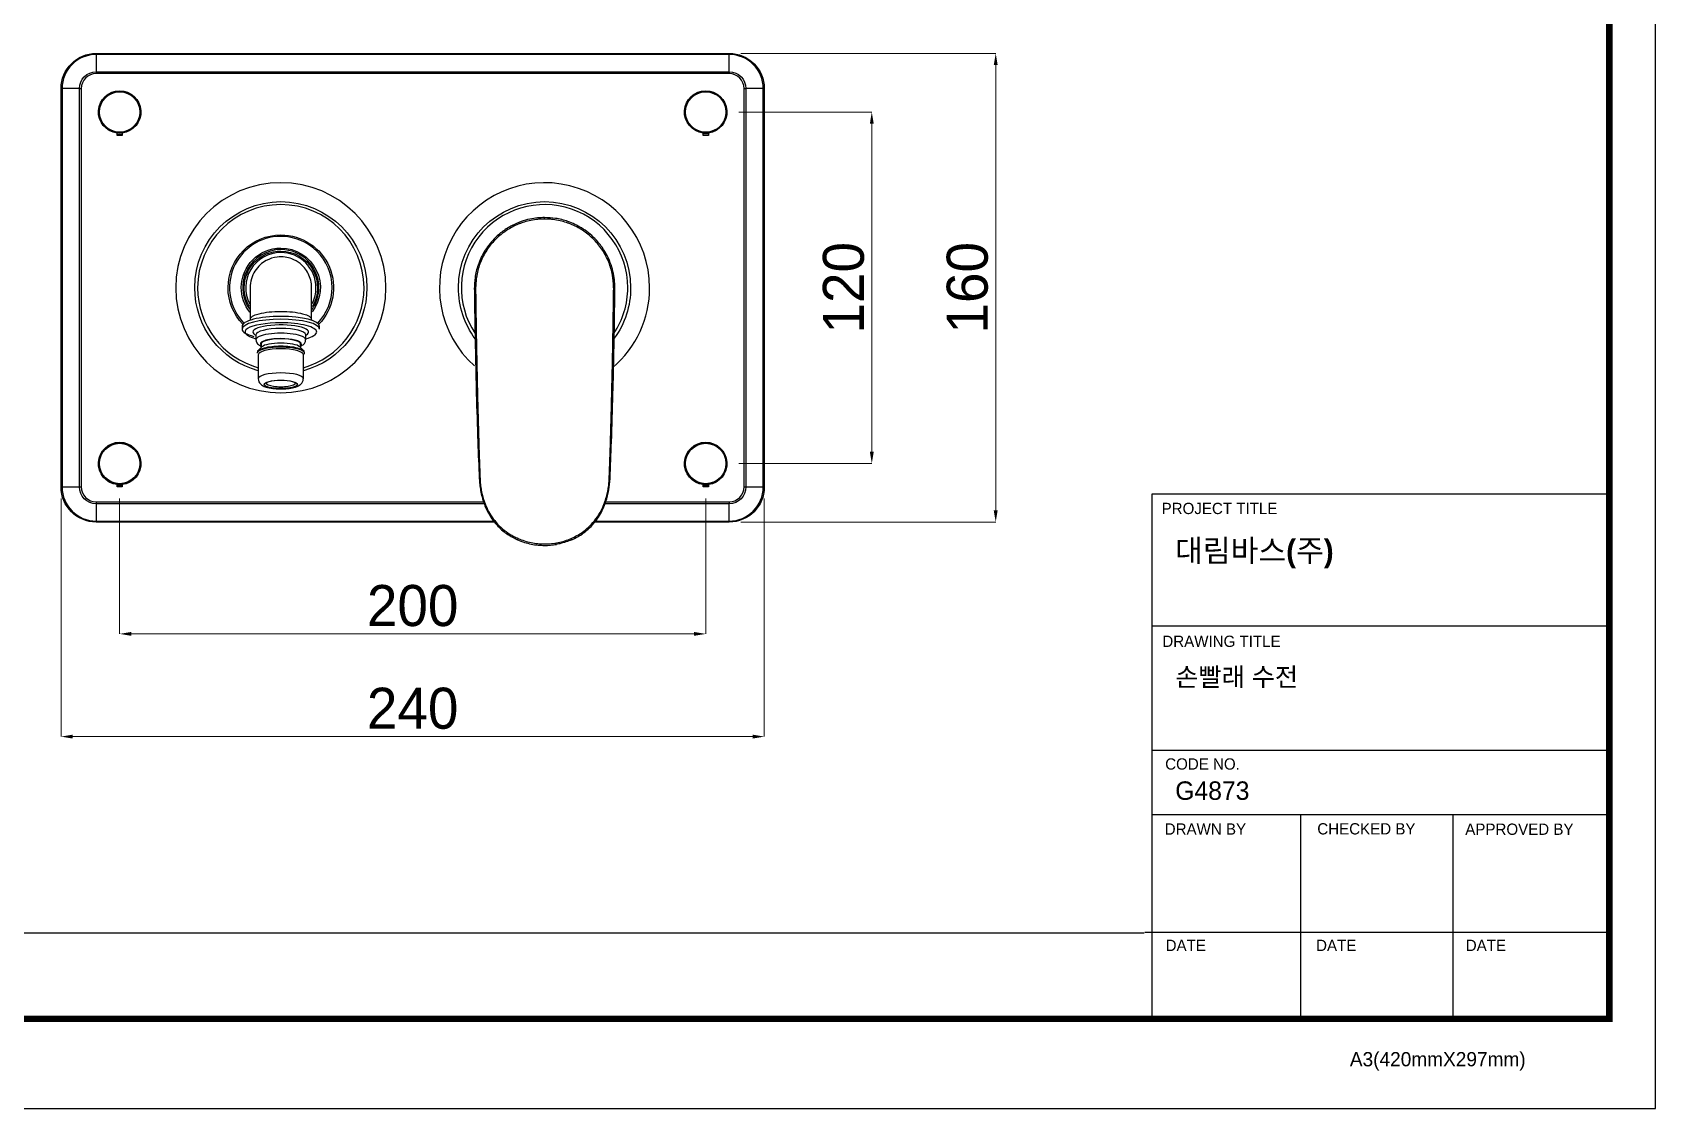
# Model space of a CAD drawing. Header units: millimetres. Extents: x 2696 to 3673, y 598 to 1313.
# Drawn here: x 3119 to 3673, y 598 to 965 of the extents above; entities that cross this region are included whole.
import ezdxf

# ---------------------------------------------------------------- set-up
doc = ezdxf.new("R2010")
doc.units = ezdxf.units.MM
doc.styles.add('Daelim Dimension', font='')
doc.styles.get('Daelim Dimension').set_extended_font_data('나눔고딕')
doc.dimstyles.new('DEFAULT', dxfattribs={"dimscale": 2, "dimtxt": 2, "dimasz": 2, "dimexe": 0, "dimexo": 2, "dimgap": 1, "dimtad": 1, "dimdec": 1, "dimzin": 9, "dimdsep": 46, "dimtxsty": 'Daelim Dimension', "dimcen": 0.5, "dimclrd": 252, "dimclre": 252, "dimclrt": 3, "dimadec": 1, "dimazin": 0, "dimtfac": 1, "dimtdec": 1, "dimtix": 1, "dimtmove": 0, "dimatfit": 3, "dimfxl": 1, "dimtolj": 1, "dimtzin": 1, "dimlwd": 9, "dimlwe": 9, "dimarcsym": 0})

# ---------------------------------------------------------------- blocks, each defined once
blk = doc.blocks.new('*D3')
at = {"color": 5, "lineweight": 9, "ltscale": 0.5, "transparency": 16777216}
for p, q in [((3360.73, 958.01), (3447.7, 958.01)), ((3447.7, 954.01), (3447.7, 802.01)), ((3360.73, 798.01), (3447.7, 798.01))]:
    blk.add_line(p, q, dxfattribs=at)
at = {"color": 5, "ltscale": 0.5, "transparency": 16777216}
for points in [[(3447.03, 954.01), (3448.37, 954.01), (3447.7, 958.01)], [(3447.03, 802.01), (3448.37, 802.01), (3447.7, 798.01)]]:
    blk.add_solid(points, dxfattribs=at)
at = {"layer": 'Defpoints', "color": 0, "ltscale": 0.5, "transparency": 16777216}
for p in [(3356.73, 958.01), (3356.73, 798.01), (3447.7, 798.01)]:
    blk.add_point(p, dxfattribs=at)
at = {"color": 7, "ltscale": 0.5, "transparency": 16777216, "insert": (3438.08, 878.01), "char_height": 14, "attachment_point": 5, "rotation": 90, "style": 'Daelim Dimension'}
blk.add_mtext('\\A1;160', dxfattribs=at)
blk = doc.blocks.new('*D4')
at = {"color": 5, "lineweight": 9, "ltscale": 0.5, "transparency": 16777216}
for p, q in [((3128.73, 806.01), (3128.73, 724.77)), ((3368.73, 806.01), (3368.73, 724.77)), ((3132.73, 724.77), (3364.73, 724.77))]:
    blk.add_line(p, q, dxfattribs=at)
at = {"color": 5, "ltscale": 0.5, "transparency": 16777216}
for points in [[(3132.73, 725.44), (3132.73, 724.11), (3128.73, 724.77)], [(3364.73, 725.44), (3364.73, 724.11), (3368.73, 724.77)]]:
    blk.add_solid(points, dxfattribs=at)
at = {"layer": 'Defpoints', "color": 0, "ltscale": 0.5, "transparency": 16777216}
for p in [(3128.73, 810.01), (3368.73, 810.01), (3368.73, 724.77)]:
    blk.add_point(p, dxfattribs=at)
at = {"color": 7, "ltscale": 0.5, "transparency": 16777216, "insert": (3248.73, 734.36), "char_height": 14, "attachment_point": 5, "style": 'Daelim Dimension'}
blk.add_mtext('\\A1;240', dxfattribs=at)
blk = doc.blocks.new('*D1')
at = {"color": 5, "lineweight": 9, "ltscale": 0.5, "transparency": 16777216}
for p, q in [((3148.73, 806.01), (3148.73, 759.83)), ((3348.73, 806.01), (3348.73, 759.83)), ((3152.73, 759.83), (3344.73, 759.83))]:
    blk.add_line(p, q, dxfattribs=at)
at = {"color": 5, "ltscale": 0.5, "transparency": 16777216}
for points in [[(3152.73, 760.5), (3152.73, 759.17), (3148.73, 759.83)], [(3344.73, 760.5), (3344.73, 759.17), (3348.73, 759.83)]]:
    blk.add_solid(points, dxfattribs=at)
at = {"layer": 'Defpoints', "color": 0, "ltscale": 0.5, "transparency": 16777216}
for p in [(3148.73, 810.01), (3348.73, 810.01), (3348.73, 759.83)]:
    blk.add_point(p, dxfattribs=at)
at = {"color": 7, "ltscale": 0.5, "transparency": 16777216, "insert": (3248.73, 769.42), "char_height": 14, "attachment_point": 5, "style": 'Daelim Dimension'}
blk.add_mtext('\\A1;200', dxfattribs=at)
blk = doc.blocks.new('*D2')
at = {"color": 5, "lineweight": 9, "ltscale": 0.5, "transparency": 16777216}
for p, q in [((3359.98, 938.01), (3405.41, 938.01)), ((3405.41, 934.01), (3405.41, 822.01)), ((3359.98, 818.01), (3405.41, 818.01))]:
    blk.add_line(p, q, dxfattribs=at)
at = {"color": 5, "ltscale": 0.5, "transparency": 16777216}
for points in [[(3404.75, 934.01), (3406.08, 934.01), (3405.41, 938.01)], [(3404.75, 822.01), (3406.08, 822.01), (3405.41, 818.01)]]:
    blk.add_solid(points, dxfattribs=at)
at = {"layer": 'Defpoints', "color": 0, "ltscale": 0.5, "transparency": 16777216}
for p in [(3355.98, 938.01), (3355.98, 818.01), (3405.41, 818.01)]:
    blk.add_point(p, dxfattribs=at)
at = {"color": 7, "ltscale": 0.5, "transparency": 16777216, "insert": (3395.82, 878.01), "char_height": 14, "attachment_point": 5, "rotation": 90, "style": 'Daelim Dimension'}
blk.add_mtext('\\A1;120', dxfattribs=at)

msp = doc.modelspace()

# ---------------------------------------------------------------- linework, layer by layer
for p, q in [((3140.73, 958.01), (3140.73, 957.66)), ((3140.73, 958.01), (3356.73, 958.01)), ((3356.73, 957.66), (3140.73, 957.66)), ((3140.73, 957.66), (3140.73, 951.76)), ((3356.73, 958.01), (3356.73, 957.66)), ((3356.73, 951.76), (3356.73, 957.66)), ((3140.73, 951.76), (3140.73, 951.12)), ((3140.73, 951.76), (3356.73, 951.76)), ((3356.73, 951.12), (3140.73, 951.12)), ((3356.73, 951.76), (3356.73, 951.12)), ((3128.73, 946.01), (3129.09, 946.01)), ((3128.73, 810.01), (3128.73, 946.01)), ((3129.09, 946.01), (3129.09, 810.01)), ((3134.99, 946.01), (3129.09, 946.01)), ((3134.99, 946.01), (3135.63, 946.01)), ((3134.99, 810.01), (3134.99, 946.01)), ((3135.63, 946.01), (3135.63, 810.01)), ((3361.84, 946.01), (3362.48, 946.01)), ((3361.84, 810.01), (3361.84, 946.01)), ((3362.48, 946.01), (3362.48, 810.01)), ((3368.38, 946.01), (3362.48, 946.01)), ((3368.38, 810.01), (3368.38, 946.01)), ((3368.38, 946.01), (3368.73, 946.01)), ((3368.73, 946.01), (3368.73, 810.01)), ((3147.83, 930.82), (3147.83, 931.07)), ((3147.83, 930.01), (3147.83, 930.82)), ((3149.63, 931.07), (3149.63, 930.82)), ((3149.63, 930.82), (3149.63, 930.01)), ((3347.83, 930.82), (3347.83, 931.07)), ((3347.83, 930.01), (3347.83, 930.82)), ((3349.63, 931.07), (3349.63, 930.82)), ((3349.63, 930.82), (3349.63, 930.01)), ((3147.83, 930.56), (3149.63, 930.56)), ((3149.63, 930.01), (3147.83, 930.01)), ((3349.63, 930.56), (3347.83, 930.56)), ((3349.63, 930.01), (3347.83, 930.01)), ((3293.76, 901.48), (3293.76, 901.98)), ((3190.48, 864.82), (3190.48, 863.85)), ((3216.98, 863.85), (3216.98, 864.82)), ((3195.23, 861.92), (3195.23, 860.28)), ((3197.03, 858.83), (3197.03, 857.61)), ((3210.43, 857.61), (3210.43, 858.83)), ((3212.23, 860.28), (3212.23, 861.92)), ((3195.63, 855.94), (3195.63, 855.63)), ((3196.03, 855.16), (3196.03, 846.95)), ((3197.28, 857.84), (3196.31, 856.94)), ((3211.16, 856.94), (3210.19, 857.84)), ((3211.43, 846.95), (3211.43, 855.16)), ((3211.83, 855.63), (3211.83, 855.94)), ((3128.73, 810.01), (3129.09, 810.01)), ((3129.09, 810.01), (3134.99, 810.01)), ((3134.99, 810.01), (3135.63, 810.01)), ((3147.83, 810.82), (3147.83, 811.07)), ((3147.83, 810.01), (3147.83, 810.82)), ((3147.83, 810.56), (3149.63, 810.56)), ((3149.63, 810.01), (3147.83, 810.01)), ((3149.63, 811.07), (3149.63, 810.82)), ((3149.63, 810.82), (3149.63, 810.01)), ((3347.83, 810.82), (3347.83, 811.07)), ((3347.83, 810.01), (3347.83, 810.82)), ((3347.83, 810.56), (3349.63, 810.56)), ((3349.63, 810.01), (3347.83, 810.01)), ((3349.63, 811.07), (3349.63, 810.82)), ((3349.63, 810.82), (3349.63, 810.01)), ((3361.84, 810.01), (3362.48, 810.01)), ((3362.48, 810.01), (3368.38, 810.01)), ((3368.38, 810.01), (3368.73, 810.01)), ((3140.73, 804.91), (3272.91, 804.91)), ((3140.73, 804.91), (3140.73, 804.27)), ((3273.12, 804.27), (3140.73, 804.27)), ((3140.73, 804.27), (3140.73, 798.37)), ((3356.73, 804.27), (3314.41, 804.27)), ((3314.63, 804.91), (3356.73, 804.91)), ((3356.73, 804.91), (3356.73, 804.27)), ((3356.73, 798.37), (3356.73, 804.27)), ((3140.73, 798.37), (3276.69, 798.37)), ((3140.73, 798.37), (3140.73, 798.01)), ((3277, 798.01), (3140.73, 798.01)), ((3356.73, 798.01), (3310.93, 798.01)), ((3311.21, 798.37), (3356.73, 798.37)), ((3356.73, 798.37), (3356.73, 798.01))]:
    msp.add_line(p, q)
at = {"color": 5, "ltscale": 40}
for p, q in [((3657.08, 807.53), (3501.02, 807.53)), ((3657.08, 762.42), (3501.02, 762.42)), ((3657.08, 762.42), (3501.02, 762.42)), ((3657.08, 719.99), (3501.02, 719.99)), ((3657.08, 719.99), (3501.02, 719.99)), ((3657.08, 698.1), (3501.02, 698.1)), ((3657.08, 698.1), (3501.02, 698.1)), ((3551.71, 698.1), (3551.71, 628.43)), ((3603.73, 698.1), (3603.73, 628.43)), ((3657.08, 657.85), (3498.55, 657.85)), ((3657.08, 657.85), (3502.23, 657.85)), ((3657.08, 628.43), (3523.34, 628.43))]:
    msp.add_line(p, q, dxfattribs=at)
at = {"color": 5, "ltscale": 0.5}
msp.add_line((3501.02, 807.53), (3501.02, 627.49), dxfattribs=at)
at = {"color": 5}
msp.add_line((2712.08, 657.74), (3498.36, 657.74), dxfattribs=at)
at = {"ltscale": 0.5}
msp.add_lwpolyline([(2696.38, 597.79), (3672.88, 597.79), (3672.88, 1313.29), (2696.38, 1313.29)], close=True, dxfattribs=at)
at = {"color": 5, "linetype": 'ByBlock', "lineweight": 200, "const_width": 2.25}
msp.add_lwpolyline([(2712.08, 628.43), (3657.08, 628.43), (3657.08, 1296.68), (2712.08, 1296.68)], close=True, dxfattribs=at)
at = {"extrusion": (0, 0, -1)}
for centre in [(-3148.73, 938.01), (-3348.73, 938.01), (-3148.73, 818.01), (-3348.73, 818.01)]:
    msp.add_circle(centre, 7, dxfattribs=at)
for centre in [(3148.73, 938.01), (3348.73, 938.01), (3148.73, 818.01), (3348.73, 818.01)]:
    msp.add_circle(centre, 6.91)
at = {"extrusion": (1.22465e-16, 0, -1)}
msp.add_circle((-3203.73, 878.01), 35.86, dxfattribs=at)
at = {"extrusion": (0, 0, -1)}
for centre, radius, start, end in [((-3140.73, 946.01), 12, 0, 90), ((-3356.73, 946.01), 12, 90, 180), ((-3140.73, 946.01), 5.74, 0, 90), ((-3356.73, 946.01), 5.74, 90, 180), ((-3148.73, 938.01), 7.25, 277.131, 262.869), ((-3348.73, 938.01), 7.25, 277.131, 262.869), ((-3203.73, 878.01), 29.39, 360, 180), ((-3293.73, 878.01), 29.39, 360, 180), ((-3203.73, 878.04), 18, 360, 90), ((-3203.73, 878.04), 18, 90, 223.9819), ((-3203.73, 878.04), 13.5, 0, 90), ((-3203.73, 878.04), 12.5, 360, 90), ((-3203.73, 878.04), 13.5, 90, 217.4681), ((-3203.73, 878.04), 12.5, 90, 211.4044), ((-3203.73, 878.01), 29.39, 285.1819, 360), ((-3203.73, 878.04), 18, 316.0125, 360), ((-3203.73, 878.04), 13.5, 321.5419, 360), ((-3203.73, 878.04), 12.5, 328.9556, 360), ((-3203.73, 878.01), 29.39, 180, 254.8125), ((-3293.73, 878.01), 29.39, 323.5556, 360), ((-3293.73, 878.01), 29.39, 180, 215.91), ((-3148.73, 818.01), 7.25, 277.131, 262.869), ((-3348.73, 818.01), 7.25, 277.131, 262.869), ((-3140.73, 810.01), 12, 270, 0), ((-3140.73, 810.01), 5.74, 270, 0), ((-3356.73, 810.01), 5.74, 180, 270), ((-3356.73, 810.01), 12, 180, 270)]:
    msp.add_arc(centre, radius, start, end, dxfattribs=at)
for centre, radius, start, end in [((3140.73, 946.01), 11.64, 90, 180), ((3356.73, 946.01), 11.64, 0, 90), ((3140.73, 946.01), 5.1, 90, 180), ((3356.73, 946.01), 5.1, 0, 90), ((3293.73, 878.01), 35.86, 0, 228.15), ((3203.73, 878.01), 28.39, 0, 180), ((3293.73, 878.01), 28.39, 0, 213.4688), ((3203.73, 878.04), 17.5, 90, 223.9988), ((3203.73, 878.04), 17.5, 0, 90), ((3203.73, 878.04), 13, 90, 214.5544), ((3203.73, 878.04), 12, 90, 207.99), ((3203.73, 878.04), 13, 0, 90), ((3203.73, 878.04), 12, 0, 90), ((3203.73, 878.01), 28.39, 180, 254.2612), ((3203.73, 878.01), 28.39, 285.7331, 0), ((3203.73, 878.04), 13, 325.1081, 360), ((3203.73, 878.04), 12, 333.1294, 0), ((3203.73, 878.04), 17.5, 315.9956, 0), ((3293.73, 878.01), 35.86, 310.6069, 0), ((3293.73, 878.01), 28.39, 326.5987, 0), ((3140.73, 810.01), 11.64, 180, 270), ((3140.73, 810.01), 5.1, 180, 270), ((3356.73, 810.01), 5.1, 270, 0), ((3356.73, 810.01), 11.64, 270, 0)]:
    msp.add_arc(centre, radius, start, end)
for centre, major_axis, ratio, start_param, end_param in [((3316.95, 881.79), (-0.493, -0.081), 0.418016, 3.141592, 4.643821), ((3270.26, 877.65), (0.5, 0.007), 0.001844, 1.702067, 3.141593), ((3317.26, 877.65), (-0.5, 0.007), 0.001844, 3.141596, 4.58111), ((3270.34, 872.15), (0.5, 0.007), 0.001837, 1.701635, 3.13886), ((3317.18, 872.15), (-0.5, 0.007), 0.001837, 3.141593, 4.58155), ((3203.73, 864.82), (13.25, 0), 0.257597, 1.570796, 3.141593), ((3203.73, 863.85), (-13.25, 0), 0.257597, 3.141593, 6.283185), ((3203.73, 862.89), (12.25, 0), 0.257597, 1.570796, 3.945546), ((3203.73, 862.89), (-9.5, 0), 0.257597, 2.678698, 6.283185), ((3203.73, 861.92), (8.5, 0), 0.257597, 1.570796, 3.141591), ((3203.73, 864.82), (13.25, 0), 0.257597, 0, 1.570796), ((3203.73, 862.89), (12.25, 0), 0.257597, 0, 1.570797), ((3203.73, 861.92), (8.5, 0), 0.257597, 0.01718, 1.570796), ((3203.73, 863.85), (-13.25, 0), 0.257597, 0, 0.797179), ((3203.73, 862.89), (-9.5, 0), 0.257597, 0, 0.462894), ((3203.73, 860.28), (-8.5, 0), 0.257597, 3.140317, 6.283185), ((3203.73, 858.83), (7, 0), 0.257597, 1.570797, 3.435431), ((3203.73, 858.83), (-6.7, 0), 0.257597, 3.141593, 6.283185), ((3203.73, 857.38), (-6.7, 0), 0.257597, 3.411475, 6.013303), ((3203.73, 858.83), (7, 0), 0.257597, 0, 1.570796), ((3203.73, 858.83), (7, 0), 0.257597, 5.989349, 6.283185), ((3203.73, 862.89), (12.25, 0), 0.257597, 5.479232, 6.283185), ((3203.73, 855.94), (8.1, 0), 0.257597, 1.570796, 3.141593), ((3203.73, 855.63), (-8.1, 0), 0.257597, 2.972928, 6.283185), ((3203.73, 855.16), (-7.7, 0), 0.257597, 3.141593, 6.283185), ((3203.73, 855.94), (8.1, 0), 0.257597, 0, 1.570797), ((3203.73, 846.95), (-7.7, 0), 0.257597, 3.142281, 6.283185), ((3203.73, 845.5), (5.05, 0), 0.257597, 3.141591, 6.283185), ((3302.8, 792.43), (-0.2, 0.458), 0.04618, 3.165612, 4.692285)]:
    msp.add_ellipse(centre, major_axis=major_axis, ratio=ratio, start_param=start_param, end_param=end_param)
for major_axis in [(5.7, 0), (-5.55, 0)]:
    msp.add_ellipse((3203.73, 845.01), major_axis=major_axis, ratio=0.257597)
for points, knots in [([(3293.76, 901.98), (3292.96, 901.95), (3291.26, 901.91), (3288.57, 901.46), (3285.64, 900.64), (3282.54, 899.29), (3279.4, 897.34), (3276.06, 894.43), (3273.08, 890.54), (3270.98, 885.98), (3269.89, 881.67), (3269.8, 878.92), (3269.76, 877.64)], [0, 0, 0, 0, 0.062956, 0.134422, 0.214396, 0.302884, 0.399889, 0.50541, 0.651963, 0.783267, 0.899288, 1, 1, 1, 1]), ([(3293.76, 901.48), (3293.29, 901.47), (3292.34, 901.45), (3290.55, 901.29), (3288.52, 900.93), (3286.65, 900.4), (3285.27, 899.91), (3283.9, 899.34), (3282.2, 898.5), (3279.63, 896.89), (3276.73, 894.43), (3273.86, 890.85), (3271.73, 886.74), (3270.66, 883.02), (3270.23, 879.96), (3270.21, 878.42), (3270.2, 877.65)], [0, 0, 0, 0, 0.038146, 0.07635, 0.143923, 0.203957, 0.232213, 0.261603, 0.323771, 0.385001, 0.505809, 0.628303, 0.752194, 0.876108, 0.938065, 1, 1, 1, 1]), ([(3317.76, 877.64), (3317.74, 878.47), (3317.71, 880.23), (3317.29, 882.96), (3316.49, 885.89), (3315.21, 888.93), (3313.37, 891.98), (3310.54, 895.37), (3306.66, 898.47), (3302.01, 900.68), (3297.7, 901.8), (3295, 901.92), (3293.76, 901.98)], [0, 0, 0, 0, 0.065605, 0.138207, 0.217799, 0.304376, 0.397932, 0.498458, 0.651804, 0.786515, 0.902579, 1, 1, 1, 1]), ([(3317.32, 877.65), (3317.31, 878.42), (3317.29, 879.97), (3316.86, 883.04), (3315.78, 886.78), (3313.62, 890.91), (3311.19, 893.92), (3308.95, 895.99), (3307.16, 897.35), (3305.24, 898.54), (3303.56, 899.37), (3302.2, 899.93), (3300.83, 900.42), (3298.97, 900.94), (3296.95, 901.29), (3295.18, 901.45), (3294.23, 901.47), (3293.76, 901.48)], [0, 0, 0, 0, 0.062214, 0.124458, 0.248774, 0.373393, 0.497513, 0.558339, 0.618184, 0.678744, 0.740162, 0.769193, 0.79716, 0.856853, 0.924095, 0.962076, 1, 1, 1, 1]), ([(3214.23, 878.04), (3214.23, 878.91), (3214.03, 880.56), (3213.16, 882.86), (3211.89, 884.78), (3210.06, 886.57), (3207.81, 887.86), (3205.11, 888.56), (3202.09, 888.6), (3199.1, 887.65), (3196.56, 885.86), (3194.76, 883.74), (3193.52, 881.04), (3193.24, 879.07), (3193.23, 878.04)], [0, 0, 0, 0, 0.077267, 0.152275, 0.222312, 0.285084, 0.385032, 0.45421, 0.537558, 0.657353, 0.733392, 0.818104, 0.908432, 1, 1, 1, 1]), ([(3270.57, 882), (3270.48, 881.37), (3270.32, 880.21), (3270.27, 878.99), (3270.26, 878.42)], [0, 0, 0, 0, 0.537452, 1, 1, 1, 1]), ([(3317.26, 878.37), (3317.25, 878.95), (3317.2, 880.19), (3317.04, 881.36), (3316.95, 882)], [0, 0, 0, 0, 0.460837, 1, 1, 1, 1]), ([(3193.23, 878.08), (3193.23, 878.08), (3193.23, 877.77), (3193.23, 876.63), (3193.23, 875.23), (3193.23, 873.49), (3193.23, 870.74), (3193.23, 868.6), (3193.23, 867.09)], [0, 0, 0, 0, 0.207287, 0.3393, 0.471343, 0.603538, 0.735368, 1, 1, 1, 1]), ([(3214.23, 867.09), (3214.23, 868.6), (3214.23, 870.74), (3214.23, 873.49), (3214.23, 875.23), (3214.23, 876.63), (3214.23, 877.77), (3214.23, 878.08), (3214.23, 878.08)], [0, 0, 0, 0, 0.264632, 0.396462, 0.528657, 0.6607, 0.792713, 1, 1, 1, 1]), ([(3193.23, 867.23), (3193.23, 867.23), (3193.23, 867.24), (3193.24, 867.96), (3194.38, 868.65), (3198.26, 869.65), (3201, 869.94), (3206.47, 869.94), (3209.2, 869.65), (3213.12, 868.64), (3214.23, 867.95), (3214.23, 867.24)], [0, 0, 0, 0, 0.001435, 0.001435, 0.251077, 0.251077, 0.500718, 0.500718, 0.750359, 0.750359, 1, 1, 1, 1]), ([(3269.84, 872.14), (3269.92, 866.8), (3270.08, 856.7), (3270.45, 841.12), (3270.88, 826.68), (3271.28, 816.99), (3271.45, 812.79)], [0, 0, 0, 0, 0.27001, 0.510408, 0.787403, 1, 1, 1, 1]), ([(3316.07, 812.79), (3316.24, 816.99), (3316.64, 826.67), (3317.07, 841.11), (3317.44, 856.69), (3317.6, 866.8), (3317.68, 872.14)], [0, 0, 0, 0, 0.212578, 0.489517, 0.729977, 1, 1, 1, 1]), ([(3195.23, 862.03), (3195.23, 862.03), (3195.15, 862.08), (3195.14, 862.03), (3195.23, 861.92)], [0, 0, 0, 0, 0.000019, 1, 1, 1, 1]), ([(3195.23, 860.28), (3195.27, 859.88), (3195.44, 859.23), (3196.16, 858.47), (3196.79, 858.12), (3197.25, 857.93), (3197.33, 857.9)], [0, 0, 0, 0, 0.29951, 0.555594, 0.924314, 1, 1, 1, 1]), ([(3210.45, 858.03), (3210.88, 858.22), (3211.52, 858.61), (3212.18, 859.49), (3212.19, 860.06), (3212.17, 860.27)], [0, 0, 0, 0, 0.481552, 0.826827, 1, 1, 1, 1]), ([(3212.26, 861.93), (3212.27, 861.98), (3212.26, 862.04), (3212.25, 862.05), (3212.24, 862.05)], [0, 0, 0, 0, 0.640194, 1, 1, 1, 1]), ([(3196.03, 846.95), (3196.05, 846.57), (3196.18, 845.94), (3196.75, 845.15), (3197.57, 844.54), (3198.85, 844), (3200.84, 843.62), (3202.76, 843.45), (3203.73, 843.49), (3203.89, 843.5)], [0, 0, 0, 0, 0.109245, 0.206202, 0.315984, 0.488185, 0.736736, 0.956536, 1, 1, 1, 1]), ([(3203.89, 843.5), (3204.62, 843.49), (3206.16, 843.55), (3208.43, 843.95), (3210, 844.51), (3211.04, 845.5), (3211.44, 846.36), (3211.4, 846.82), (3211.39, 846.94)], [0, 0, 0, 0, 0.192355, 0.43232, 0.708886, 0.847475, 0.962065, 1, 1, 1, 1]), ([(3271.45, 812.79), (3271.5, 812.13), (3271.58, 810.77), (3271.89, 808.7), (3272.39, 806.42), (3273.31, 803.51), (3275.07, 799.84), (3277.94, 796.23), (3281.29, 793.55), (3283.54, 792.45), (3284.52, 791.97)], [0, 0, 0, 0, 0.076219, 0.156953, 0.242228, 0.345207, 0.508494, 0.710269, 0.874197, 1, 1, 1, 1]), ([(3271.71, 812.8), (3271.74, 812.32), (3271.79, 811.35), (3272.04, 809.29), (3272.49, 807.08), (3273.23, 804.77), (3274.08, 802.66), (3275.34, 800.32), (3277.14, 797.88), (3279.35, 795.67), (3281.45, 794.13), (3283.26, 793.09), (3284.21, 792.65), (3284.7, 792.43)], [0, 0, 0, 0, 0.057023, 0.11436, 0.243217, 0.321457, 0.399057, 0.50981, 0.633386, 0.754536, 0.87604, 0.937838, 1, 1, 1, 1]), ([(3302.82, 792.43), (3303.49, 792.74), (3304.81, 793.36), (3306.78, 794.62), (3308.82, 796.27), (3310.91, 798.51), (3312.49, 800.86), (3313.63, 803.11), (3314.39, 805.04), (3315.01, 807.06), (3315.42, 809.05), (3315.7, 810.96), (3315.77, 812.19), (3315.81, 812.8)], [0, 0, 0, 0, 0.085978, 0.171369, 0.275009, 0.393531, 0.530191, 0.606955, 0.68944, 0.773725, 0.855015, 0.927663, 1, 1, 1, 1]), ([(3303, 791.97), (3303.67, 792.28), (3305.08, 792.95), (3307.13, 794.29), (3309.19, 796.01), (3311.61, 798.67), (3313.44, 801.73), (3314.87, 805.42), (3315.74, 808.84), (3315.96, 811.51), (3316.07, 812.79)], [0, 0, 0, 0, 0.085519, 0.179882, 0.283069, 0.395036, 0.595297, 0.690933, 0.851868, 1, 1, 1, 1]), ([(3284.7, 792.43), (3285.42, 792.14), (3286.86, 791.56), (3289.87, 790.79), (3293.76, 790.38), (3297.64, 790.79), (3300.66, 791.56), (3302.1, 792.14), (3302.82, 792.43)], [0, 0, 0, 0, 0.125115, 0.250303, 0.499998, 0.74969, 0.874877, 1, 1, 1, 1]), ([(3284.52, 791.97), (3285.3, 791.66), (3286.82, 791.05), (3289.17, 790.46), (3291.48, 790.12), (3294.35, 789.98), (3296.45, 790.14), (3297.77, 790.39)], [0, 0, 0, 0, 0.1317328, 0.2590351, 0.3819032, 0.5003399, 0.711946, 0.711946, 0.711946, 0.711946]), ([(3303, 791.97), (3302.35, 791.69), (3301.04, 791.18), (3299.1, 790.63), (3297.81, 790.39), (3297.22, 790.3)], [0, 0, 0, 0, 0.350146, 0.700291, 1, 1, 1, 1])]:
    msp.add_open_spline(points, degree=3, knots=knots)
for points in [[(3269.76, 877.64), (3269.77, 876.73), (3269.8, 874.89), (3269.83, 873.06), (3269.84, 872.14)], [(3270.2, 877.65), (3270.21, 876.73), (3270.23, 874.9), (3270.26, 873.06), (3270.27, 872.15)], [(3317.25, 872.15), (3317.26, 873.06), (3317.28, 874.9), (3317.31, 876.73), (3317.32, 877.65)], [(3317.68, 872.14), (3317.69, 873.06), (3317.72, 874.89), (3317.74, 876.73), (3317.76, 877.64)], [(3270.27, 872.15), (3270.31, 869.56), (3270.39, 864.57), (3270.51, 857.67), (3270.63, 851.32), (3270.76, 845.11), (3270.92, 838.61), (3271.09, 832.02), (3271.28, 825.48), (3271.48, 819.04), (3271.63, 814.87), (3271.71, 812.8)], [(3315.81, 812.8), (3315.88, 814.86), (3316.03, 819.03), (3316.24, 825.48), (3316.43, 832.02), (3316.6, 838.6), (3316.75, 845.11), (3316.89, 851.32), (3317.01, 857.66), (3317.13, 864.57), (3317.21, 869.56), (3317.25, 872.15)], [(3303, 791.97), (3303, 791.97), (3303, 791.97), (3303, 791.97)]]:
    msp.add_open_spline(points, degree=3)
for points, weights in [([(3271.71, 812.8), (3271.62, 812.8), (3271.53, 812.8), (3271.45, 812.79)], [1.44042315271, 1.28255320776, 1.1671246956, 1.09413761625]), ([(3315.81, 812.8), (3315.9, 812.8), (3315.99, 812.8), (3316.07, 812.79)], [1.42950342201, 1.27450361405, 1.16145622003, 1.09036123996]), ([(3284.7, 792.43), (3284.58, 792.17), (3284.51, 791.98), (3284.52, 791.97)], [1.16529596121, 0.947724171407, 0.944937501148, 1.15693595043])]:
    msp.add_rational_spline(points, weights, degree=3)

# ---------------------------------------------------------------- texts
at = {"color": 5, "ltscale": 40, "style": 'Daelim Dimension'}
for s, height, p in [('PROJECT TITLE', 3.8535, (3504.32, 800.74)), ('DRAWING TITLE', 3.8535, (3504.57, 755.38)), ('CODE NO.', 3.854, (3505.54, 713.5)), ('DRAWN BY', 3.854, (3505.38, 691.29)), ('CHECKED BY', 3.854, (3557.45, 691.36)), ('APPROVED BY', 3.8535, (3607.95, 691.23)), ('DATE', 3.854, (3505.69, 651.57)), ('DATE', 3.854, (3557.04, 651.57)), ('DATE', 3.854, (3608.12, 651.57)), ('A3(420mmX297mm)', 4.8636, (3568.56, 612.21))]:
    msp.add_text(s, height=height, dxfattribs=at).set_placement(p)
at = {"attachment_point": 1, "style": 'Daelim Dimension'}
for s, insert, char_height, width in [('{\\fPretendard Variable SemiBold|b0|i0|c129|p2;\\C7;대림바스(주)}', (3508.91, 792.03), 7.554, 121.4099), ('손빨래 수전', (3508.97, 748.31), 6.306, 106.1267), ('G4873', (3508.97, 709.48), 6.306, 106.1267)]:
    msp.add_mtext(s, dxfattribs=dict(at, insert=insert, char_height=char_height, width=width))

# ---------------------------------------------------------------- dimensions: what is measured, and where the dimension line sits
at = {"color": 5, "ltscale": 0.5}
for base, p1, p2, picture, middle in [((3447.7, 798.01), (3356.73, 958.01), (3356.73, 798.01), '*D3', (3447.7, 878.01)), ((3405.41, 818.01), (3355.98, 938.01), (3355.98, 818.01), '*D2', (3405.41, 878.01))]:
    dim = msp.add_linear_dim(base=base, p1=p1, p2=p2, angle=90, dimstyle='DEFAULT', override={"dimtxt": 7, "dimclrd": 5, "dimclre": 5, "dimclrt": 7}, dxfattribs=at)
    dim.commit()
    dim.dimension.update_dxf_attribs({"geometry": picture, "text_midpoint": middle, "dimtype": 160})
for base, p1, p2, picture, middle in [((3368.73, 724.77), (3128.73, 810.01), (3368.73, 810.01), '*D4', (3248.73, 724.77)), ((3348.73, 759.83), (3148.73, 810.01), (3348.73, 810.01), '*D1', (3248.73, 759.83))]:
    dim = msp.add_linear_dim(base=base, p1=p1, p2=p2, dimstyle='DEFAULT', override={"dimtxt": 7, "dimclrd": 5, "dimclre": 5, "dimclrt": 7}, dxfattribs=at)
    dim.commit()
    dim.dimension.update_dxf_attribs({"geometry": picture, "text_midpoint": middle, "dimtype": 160})

doc.saveas('drawing.dxf')
